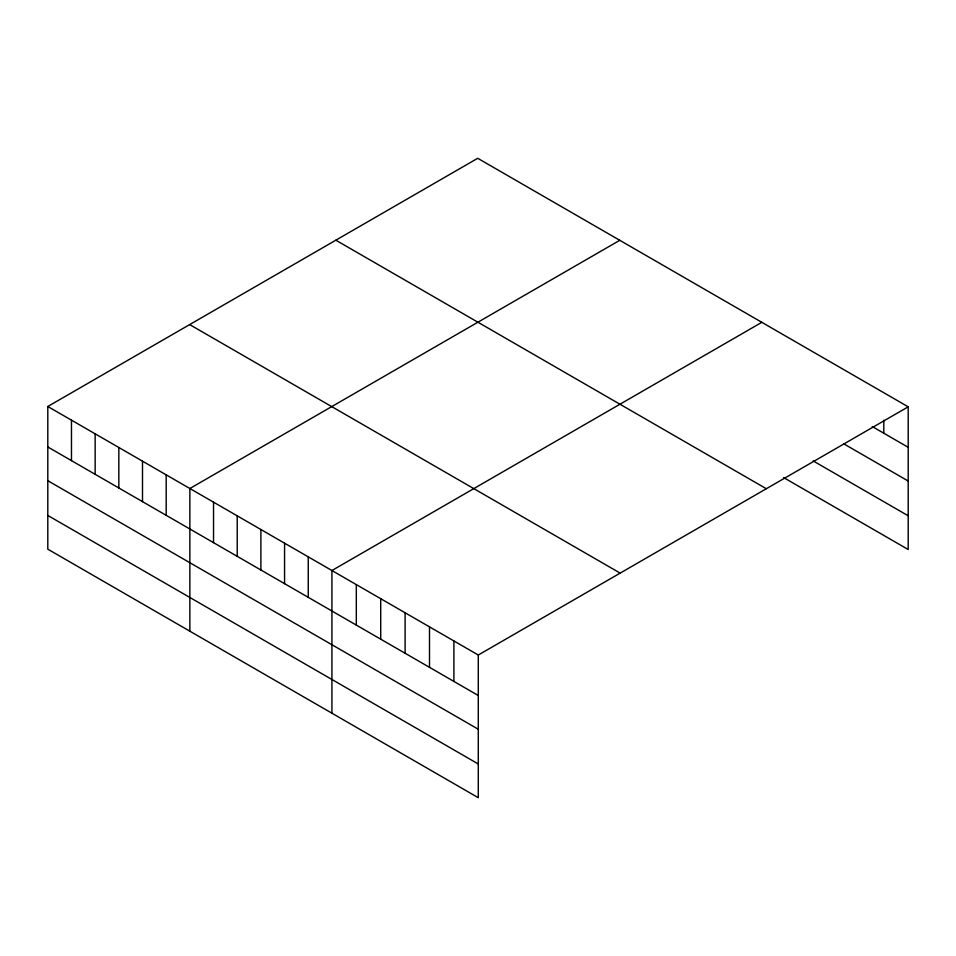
<?xml version="1.0" encoding="UTF-8"?>
<svg xmlns="http://www.w3.org/2000/svg" width="956" height="956" viewBox="0 0 956 956"><rect width="100%" height="100%" fill="white"/><g stroke="black" fill="none" stroke-linecap="round" stroke-linejoin="round"><path stroke-width="1.43" d="M47.8 406.491L478.287 655.027L478.287 797.71L47.8 549.174L47.8 406.491L477.713 158.29L908.2 406.826L908.2 549.509L783.657 477.606M619.775 240.303L189.862 488.516L189.862 631.199M761.836 322.315L331.923 570.529L331.923 713.212M478.287 655.027L908.2 406.826M872.254 426.543L908.2 447.3M844.005 443.966L908.2 481.023M813.186 460.923L908.2 515.774M335.843 240.195L766.33 488.731M189.67 324.586L620.157 573.122M47.8 446.966L478.287 695.502M47.8 480.701L478.287 729.237M47.8 515.451L478.287 763.987M883.81 420.21L883.81 433.211M453.897 640.95L453.897 681.425M429.495 626.861L429.495 667.336M405.105 612.784L405.105 653.259M380.715 598.695L380.715 639.17M356.313 584.618L356.313 625.093M308.25 556.858L308.25 597.333M284.565 543.187L284.565 583.662M260.892 529.516L260.892 569.991M237.219 515.846L237.219 556.32M213.535 502.175L213.535 542.65M166.189 474.845L166.189 515.32M142.504 461.174L142.504 501.649M118.831 447.504L118.831 487.978M95.158 433.833L95.158 474.307M71.473 420.162L71.473 460.637"/></g></svg>
